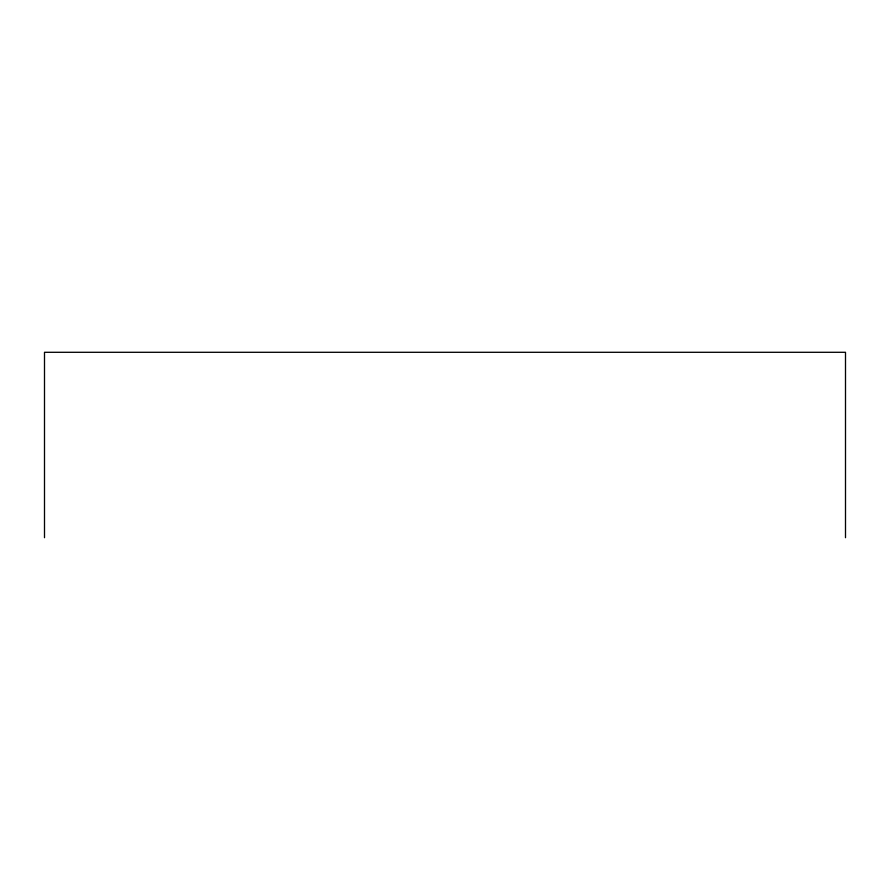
<?xml version="1.0" encoding="UTF-8"?>
<svg xmlns="http://www.w3.org/2000/svg" width="890" height="890" viewBox="0 0 890 890"><rect width="100%" height="100%" fill="white"/><g stroke="black" fill="none" stroke-linecap="round" stroke-linejoin="round"><path stroke-width="1.33" d="M845.5 537.705L845.5 352.295L44.5 352.295L44.5 537.705"/></g></svg>
